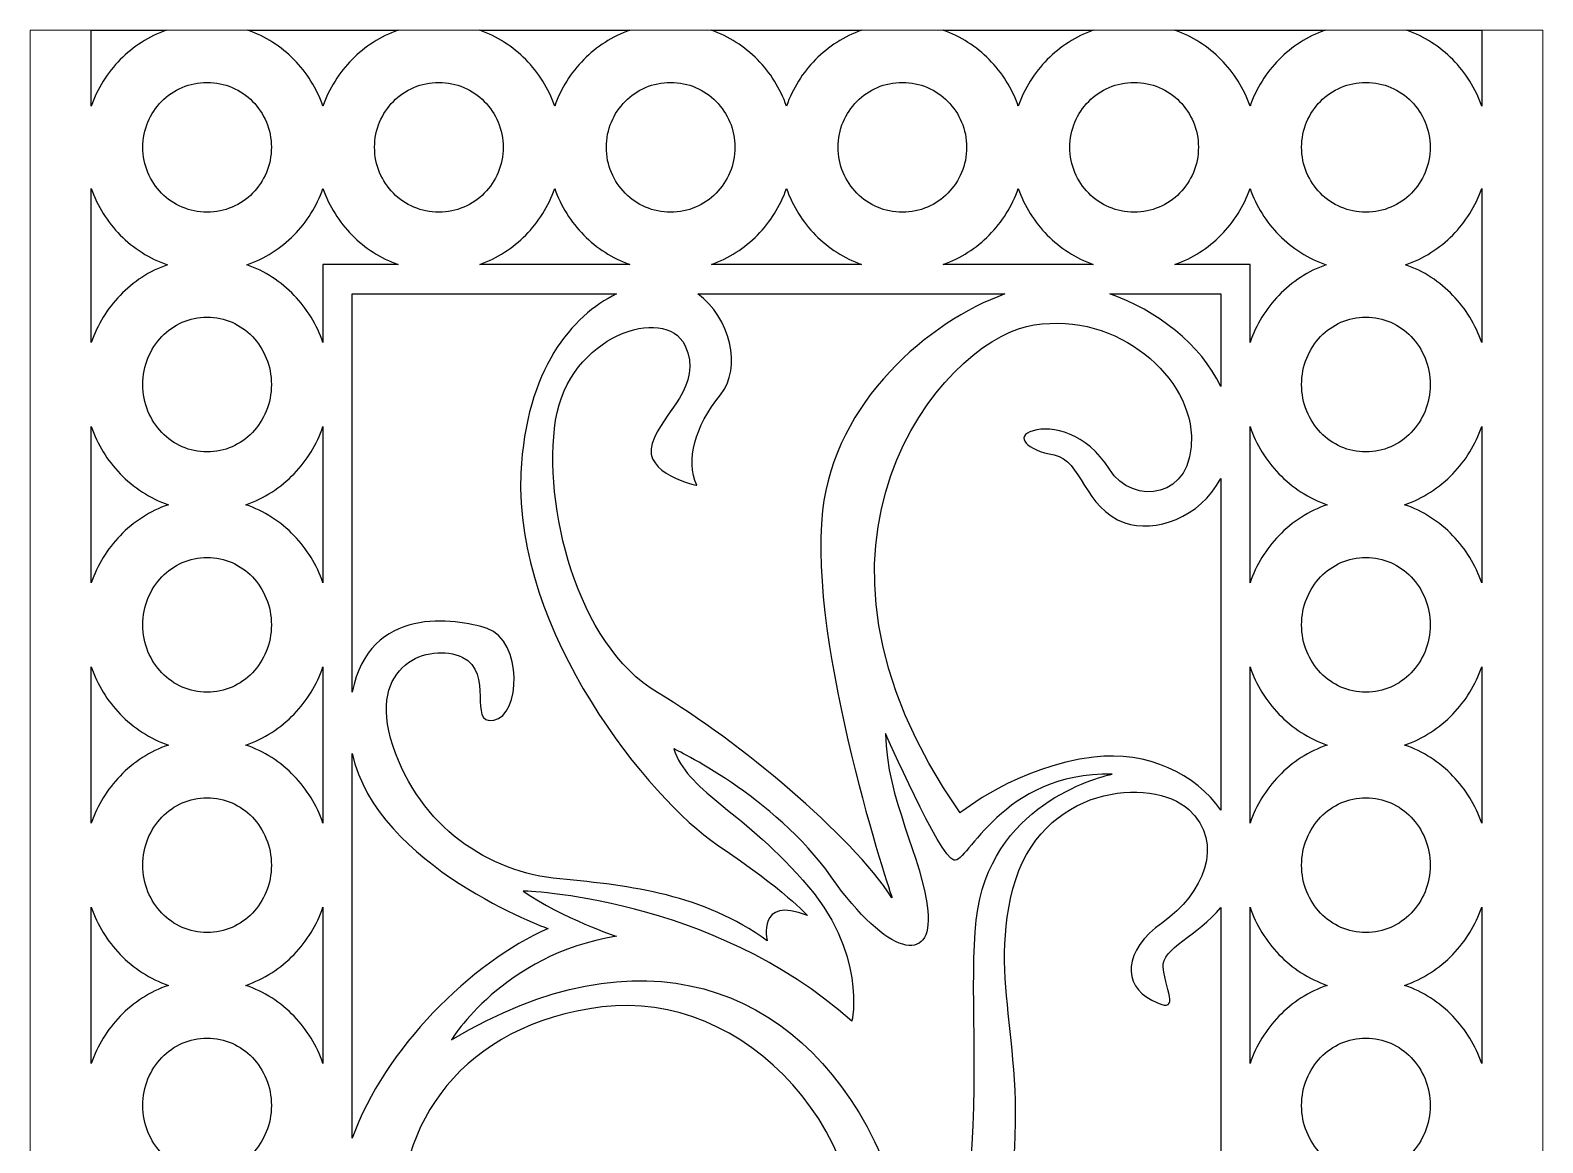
# Model space of a CAD drawing. Header units: millimetres. Extents: x 30.3 to 92.8, y 78.4 to 138.4.
# Drawn here: x 72.32 to 92.78, y 123.38 to 138.43 of the extents above; entities that cross this region are included whole.
import ezdxf

# ---------------------------------------------------------------- set-up
doc = ezdxf.new("R2010")
doc.units = ezdxf.units.MM
doc.header["$MEASUREMENT"] = 0
doc.layers.add('layer 1', color=7, linetype='Continuous')

msp = doc.modelspace()

# ---------------------------------------------------------------- linework, layer by layer
at = {"layer": 'layer 1', "color": 7, "lineweight": 9}
msp.add_open_spline([(72.3242, 138.4261), (72.3242, 138.4261), (92.7788, 138.4261), (92.7788, 138.4261), (92.7788, 138.4261), (92.7788, 138.4261), (92.7788, 78.4263), (92.7788, 78.4263), (92.7788, 78.4263), (92.7788, 78.4263), (72.3242, 78.4263), (72.3242, 78.4263), (72.3242, 78.4263), (72.3242, 78.4263), (72.3242, 138.4261), (72.3242, 138.4261)], degree=3, knots=[0, 0, 0, 0, 0.2, 0.2, 0.2, 0.2, 0.4, 0.4, 0.4, 0.4, 0.6, 0.6, 0.6, 0.6, 1, 1, 1, 1], dxfattribs=at)
at = {"layer": 'layer 1', "color": 250}
for points, knots in [([(73.149, 137.4008), (73.2324, 137.6398), (73.3678, 137.854), (73.5415, 138.0295), (73.5415, 138.0295), (73.7153, 138.205), (73.9273, 138.3419), (74.1638, 138.4261), (74.1638, 138.4261), (74.1638, 138.4261), (73.149, 138.4261), (73.149, 138.4261), (73.149, 138.4261), (73.149, 138.4261), (73.149, 137.4008), (73.149, 137.4008)], [0, 0, 0, 0, 0.2, 0.2, 0.2, 0.2, 0.4, 0.4, 0.4, 0.4, 0.6, 0.6, 0.6, 0.6, 1, 1, 1, 1]), ([(75.2683, 138.4261), (75.5049, 138.3419), (75.7169, 138.205), (75.8906, 138.0295), (75.8906, 138.0295), (76.0643, 137.854), (76.1998, 137.6398), (76.2832, 137.4008), (76.2832, 137.4008), (76.3665, 137.6398), (76.502, 137.854), (76.6757, 138.0295), (76.6757, 138.0295), (76.8494, 138.205), (77.0615, 138.3419), (77.298, 138.4261), (77.298, 138.4261), (77.298, 138.4261), (75.2683, 138.4261), (75.2683, 138.4261)], [0, 0, 0, 0, 0.1666667, 0.1666667, 0.1666667, 0.1666667, 0.3333333, 0.3333333, 0.3333333, 0.3333333, 0.5, 0.5, 0.5, 0.5, 0.6666667, 0.6666667, 0.6666667, 0.6666667, 1, 1, 1, 1]), ([(78.4025, 138.4261), (78.639, 138.3419), (78.851, 138.205), (79.0248, 138.0295), (79.0248, 138.0295), (79.1985, 137.854), (79.3339, 137.6398), (79.4173, 137.4008), (79.4173, 137.4008), (79.5007, 137.6398), (79.6362, 137.854), (79.8099, 138.0295), (79.8099, 138.0295), (79.9836, 138.205), (80.1956, 138.3419), (80.4322, 138.4261), (80.4322, 138.4261), (80.4322, 138.4261), (78.4025, 138.4261), (78.4025, 138.4261)], [0, 0, 0, 0, 0.1666667, 0.1666667, 0.1666667, 0.1666667, 0.3333333, 0.3333333, 0.3333333, 0.3333333, 0.5, 0.5, 0.5, 0.5, 0.6666667, 0.6666667, 0.6666667, 0.6666667, 1, 1, 1, 1]), ([(81.5367, 138.4261), (81.7732, 138.3419), (81.9852, 138.205), (82.159, 138.0295), (82.159, 138.0295), (82.3327, 137.854), (82.4681, 137.6398), (82.5515, 137.4008), (82.5515, 137.4008), (82.6349, 137.6398), (82.7703, 137.854), (82.9441, 138.0295), (82.9441, 138.0295), (83.1178, 138.205), (83.3298, 138.3419), (83.5663, 138.4261), (83.5663, 138.4261), (83.5663, 138.4261), (81.5367, 138.4261), (81.5367, 138.4261)], [0, 0, 0, 0, 0.1666667, 0.1666667, 0.1666667, 0.1666667, 0.3333333, 0.3333333, 0.3333333, 0.3333333, 0.5, 0.5, 0.5, 0.5, 0.6666667, 0.6666667, 0.6666667, 0.6666667, 1, 1, 1, 1]), ([(84.6708, 138.4261), (84.9074, 138.3419), (85.1194, 138.205), (85.2931, 138.0295), (85.2931, 138.0295), (85.4669, 137.854), (85.6023, 137.6398), (85.6857, 137.4008), (85.6857, 137.4008), (85.7691, 137.6398), (85.9045, 137.854), (86.0782, 138.0295), (86.0782, 138.0295), (86.252, 138.205), (86.464, 138.3419), (86.7005, 138.4261), (86.7005, 138.4261), (86.7005, 138.4261), (84.6708, 138.4261), (84.6708, 138.4261)], [0, 0, 0, 0, 0.1666667, 0.1666667, 0.1666667, 0.1666667, 0.3333333, 0.3333333, 0.3333333, 0.3333333, 0.5, 0.5, 0.5, 0.5, 0.6666667, 0.6666667, 0.6666667, 0.6666667, 1, 1, 1, 1]), ([(87.805, 138.4261), (88.0416, 138.3419), (88.2536, 138.205), (88.4273, 138.0295), (88.4273, 138.0295), (88.601, 137.854), (88.7365, 137.6398), (88.8199, 137.4008), (88.8199, 137.4008), (88.9032, 137.6398), (89.0387, 137.854), (89.2124, 138.0295), (89.2124, 138.0295), (89.3861, 138.205), (89.5982, 138.3419), (89.8347, 138.4261), (89.8347, 138.4261), (89.8347, 138.4261), (87.805, 138.4261), (87.805, 138.4261)], [0, 0, 0, 0, 0.1666667, 0.1666667, 0.1666667, 0.1666667, 0.3333333, 0.3333333, 0.3333333, 0.3333333, 0.5, 0.5, 0.5, 0.5, 0.6666667, 0.6666667, 0.6666667, 0.6666667, 1, 1, 1, 1]), ([(90.9392, 138.4261), (91.1757, 138.3419), (91.3877, 138.205), (91.5615, 138.0295), (91.5615, 138.0295), (91.7352, 137.854), (91.8706, 137.6398), (91.954, 137.4008), (91.954, 137.4008), (91.954, 137.4008), (91.954, 138.4261), (91.954, 138.4261), (91.954, 138.4261), (91.954, 138.4261), (90.9392, 138.4261), (90.9392, 138.4261)], [0, 0, 0, 0, 0.2, 0.2, 0.2, 0.2, 0.4, 0.4, 0.4, 0.4, 0.6, 0.6, 0.6, 0.6, 1, 1, 1, 1]), ([(75.3308, 137.4639), (75.1735, 137.6228), (74.9561, 137.7212), (74.7161, 137.7212), (74.7161, 137.7212), (74.476, 137.7212), (74.2587, 137.6228), (74.1014, 137.4639), (74.1014, 137.4639), (73.944, 137.3049), (73.8467, 137.0853), (73.8467, 136.8428), (73.8467, 136.8428), (73.8467, 136.6003), (73.944, 136.3807), (74.1014, 136.2217), (74.1014, 136.2217), (74.2587, 136.0628), (74.476, 135.9644), (74.7161, 135.9644), (74.7161, 135.9644), (74.9561, 135.9644), (75.1735, 136.0628), (75.3308, 136.2217), (75.3308, 136.2217), (75.4881, 136.3807), (75.5854, 136.6003), (75.5854, 136.8428), (75.5854, 136.8428), (75.5854, 137.0853), (75.4881, 137.3049), (75.3308, 137.4639)], [0, 0, 0, 0, 0.1111111, 0.1111111, 0.1111111, 0.1111111, 0.2222222, 0.2222222, 0.2222222, 0.2222222, 0.3333333, 0.3333333, 0.3333333, 0.3333333, 0.4444444, 0.4444444, 0.4444444, 0.4444444, 0.5555556, 0.5555556, 0.5555556, 0.5555556, 0.6666667, 0.6666667, 0.6666667, 0.6666667, 0.7777778, 0.7777778, 0.7777778, 0.7777778, 1, 1, 1, 1]), ([(78.465, 137.4639), (78.3076, 137.6228), (78.0903, 137.7212), (77.8502, 137.7212), (77.8502, 137.7212), (77.6102, 137.7212), (77.3929, 137.6228), (77.2355, 137.4639), (77.2355, 137.4639), (77.0782, 137.3049), (76.9809, 137.0853), (76.9809, 136.8428), (76.9809, 136.8428), (76.9809, 136.6003), (77.0782, 136.3807), (77.2355, 136.2217), (77.2355, 136.2217), (77.3929, 136.0628), (77.6102, 135.9644), (77.8502, 135.9644), (77.8502, 135.9644), (78.0903, 135.9644), (78.3076, 136.0628), (78.465, 136.2217), (78.465, 136.2217), (78.6223, 136.3807), (78.7196, 136.6003), (78.7196, 136.8428), (78.7196, 136.8428), (78.7196, 137.0853), (78.6223, 137.3049), (78.465, 137.4639)], [0, 0, 0, 0, 0.1111111, 0.1111111, 0.1111111, 0.1111111, 0.2222222, 0.2222222, 0.2222222, 0.2222222, 0.3333333, 0.3333333, 0.3333333, 0.3333333, 0.4444444, 0.4444444, 0.4444444, 0.4444444, 0.5555556, 0.5555556, 0.5555556, 0.5555556, 0.6666667, 0.6666667, 0.6666667, 0.6666667, 0.7777778, 0.7777778, 0.7777778, 0.7777778, 1, 1, 1, 1]), ([(81.5991, 137.4639), (81.4418, 137.6228), (81.2245, 137.7212), (80.9844, 137.7212), (80.9844, 137.7212), (80.7444, 137.7212), (80.527, 137.6228), (80.3697, 137.4639), (80.3697, 137.4639), (80.2124, 137.3049), (80.1151, 137.0853), (80.1151, 136.8428), (80.1151, 136.8428), (80.1151, 136.6003), (80.2124, 136.3807), (80.3697, 136.2217), (80.3697, 136.2217), (80.527, 136.0628), (80.7444, 135.9644), (80.9844, 135.9644), (80.9844, 135.9644), (81.2245, 135.9644), (81.4418, 136.0628), (81.5991, 136.2217), (81.5991, 136.2217), (81.7564, 136.3807), (81.8538, 136.6003), (81.8538, 136.8428), (81.8538, 136.8428), (81.8538, 137.0853), (81.7564, 137.3049), (81.5991, 137.4639)], [0, 0, 0, 0, 0.1111111, 0.1111111, 0.1111111, 0.1111111, 0.2222222, 0.2222222, 0.2222222, 0.2222222, 0.3333333, 0.3333333, 0.3333333, 0.3333333, 0.4444444, 0.4444444, 0.4444444, 0.4444444, 0.5555556, 0.5555556, 0.5555556, 0.5555556, 0.6666667, 0.6666667, 0.6666667, 0.6666667, 0.7777778, 0.7777778, 0.7777778, 0.7777778, 1, 1, 1, 1]), ([(84.7333, 137.4639), (84.576, 137.6228), (84.3586, 137.7212), (84.1186, 137.7212), (84.1186, 137.7212), (83.8786, 137.7212), (83.6612, 137.6228), (83.5039, 137.4639), (83.5039, 137.4639), (83.3466, 137.3049), (83.2492, 137.0853), (83.2492, 136.8428), (83.2492, 136.8428), (83.2492, 136.6003), (83.3466, 136.3807), (83.5039, 136.2217), (83.5039, 136.2217), (83.6612, 136.0628), (83.8786, 135.9644), (84.1186, 135.9644), (84.1186, 135.9644), (84.3586, 135.9644), (84.576, 136.0628), (84.7333, 136.2217), (84.7333, 136.2217), (84.8906, 136.3807), (84.9879, 136.6003), (84.9879, 136.8428), (84.9879, 136.8428), (84.9879, 137.0853), (84.8906, 137.3049), (84.7333, 137.4639)], [0, 0, 0, 0, 0.1111111, 0.1111111, 0.1111111, 0.1111111, 0.2222222, 0.2222222, 0.2222222, 0.2222222, 0.3333333, 0.3333333, 0.3333333, 0.3333333, 0.4444444, 0.4444444, 0.4444444, 0.4444444, 0.5555556, 0.5555556, 0.5555556, 0.5555556, 0.6666667, 0.6666667, 0.6666667, 0.6666667, 0.7777778, 0.7777778, 0.7777778, 0.7777778, 1, 1, 1, 1]), ([(87.8675, 137.4639), (87.7102, 137.6228), (87.4928, 137.7212), (87.2528, 137.7212), (87.2528, 137.7212), (87.0127, 137.7212), (86.7954, 137.6228), (86.6381, 137.4639), (86.6381, 137.4639), (86.4807, 137.3049), (86.3834, 137.0853), (86.3834, 136.8428), (86.3834, 136.8428), (86.3834, 136.6003), (86.4807, 136.3807), (86.6381, 136.2217), (86.6381, 136.2217), (86.7954, 136.0628), (87.0127, 135.9644), (87.2528, 135.9644), (87.2528, 135.9644), (87.4928, 135.9644), (87.7102, 136.0628), (87.8675, 136.2217), (87.8675, 136.2217), (88.0248, 136.3807), (88.1221, 136.6003), (88.1221, 136.8428), (88.1221, 136.8428), (88.1221, 137.0853), (88.0248, 137.3049), (87.8675, 137.4639)], [0, 0, 0, 0, 0.1111111, 0.1111111, 0.1111111, 0.1111111, 0.2222222, 0.2222222, 0.2222222, 0.2222222, 0.3333333, 0.3333333, 0.3333333, 0.3333333, 0.4444444, 0.4444444, 0.4444444, 0.4444444, 0.5555556, 0.5555556, 0.5555556, 0.5555556, 0.6666667, 0.6666667, 0.6666667, 0.6666667, 0.7777778, 0.7777778, 0.7777778, 0.7777778, 1, 1, 1, 1]), ([(91.0017, 137.4639), (90.8443, 137.6228), (90.627, 137.7212), (90.3869, 137.7212), (90.3869, 137.7212), (90.1469, 137.7212), (89.9296, 137.6228), (89.7722, 137.4639), (89.7722, 137.4639), (89.6149, 137.3049), (89.5176, 137.0853), (89.5176, 136.8428), (89.5176, 136.8428), (89.5176, 136.6003), (89.6149, 136.3807), (89.7722, 136.2217), (89.7722, 136.2217), (89.9296, 136.0628), (90.1469, 135.9644), (90.3869, 135.9644), (90.3869, 135.9644), (90.627, 135.9644), (90.8443, 136.0628), (91.0017, 136.2217), (91.0017, 136.2217), (91.159, 136.3807), (91.2563, 136.6003), (91.2563, 136.8428), (91.2563, 136.8428), (91.2563, 137.0853), (91.159, 137.3049), (91.0017, 137.4639)], [0, 0, 0, 0, 0.1111111, 0.1111111, 0.1111111, 0.1111111, 0.2222222, 0.2222222, 0.2222222, 0.2222222, 0.3333333, 0.3333333, 0.3333333, 0.3333333, 0.4444444, 0.4444444, 0.4444444, 0.4444444, 0.5555556, 0.5555556, 0.5555556, 0.5555556, 0.6666667, 0.6666667, 0.6666667, 0.6666667, 0.7777778, 0.7777778, 0.7777778, 0.7777778, 1, 1, 1, 1]), ([(73.149, 134.2023), (73.2319, 134.4443), (73.3662, 134.6617), (73.5384, 134.8403), (73.5384, 134.8403), (73.7166, 135.025), (73.9349, 135.1681), (74.1785, 135.2543), (74.1785, 135.2543), (73.936, 135.3381), (73.7188, 135.4769), (73.5415, 135.6561), (73.5415, 135.6561), (73.3678, 135.8316), (73.2324, 136.0458), (73.149, 136.2848), (73.149, 136.2848), (73.149, 136.2848), (73.149, 134.2023), (73.149, 134.2023)], [0, 0, 0, 0, 0.1666667, 0.1666667, 0.1666667, 0.1666667, 0.3333333, 0.3333333, 0.3333333, 0.3333333, 0.5, 0.5, 0.5, 0.5, 0.6666667, 0.6666667, 0.6666667, 0.6666667, 1, 1, 1, 1]), ([(77.298, 135.2595), (77.0615, 135.3437), (76.8494, 135.4806), (76.6757, 135.6561), (76.6757, 135.6561), (76.502, 135.8316), (76.3665, 136.0458), (76.2832, 136.2848), (76.2832, 136.2848), (76.1998, 136.0458), (76.0643, 135.8316), (75.8906, 135.6561), (75.8906, 135.6561), (75.7133, 135.4769), (75.4961, 135.3381), (75.2537, 135.2543), (75.2537, 135.2543), (75.4973, 135.1681), (75.7155, 135.025), (75.8937, 134.8403), (75.8937, 134.8403), (76.0659, 134.6617), (76.2003, 134.4443), (76.2832, 134.2023), (76.2832, 134.2023), (76.2832, 134.2023), (76.2832, 135.2595), (76.2832, 135.2595), (76.2832, 135.2595), (76.2832, 135.2595), (77.298, 135.2595), (77.298, 135.2595)], [0, 0, 0, 0, 0.1111111, 0.1111111, 0.1111111, 0.1111111, 0.2222222, 0.2222222, 0.2222222, 0.2222222, 0.3333333, 0.3333333, 0.3333333, 0.3333333, 0.4444444, 0.4444444, 0.4444444, 0.4444444, 0.5555556, 0.5555556, 0.5555556, 0.5555556, 0.6666667, 0.6666667, 0.6666667, 0.6666667, 0.7777778, 0.7777778, 0.7777778, 0.7777778, 1, 1, 1, 1]), ([(80.4322, 135.2595), (80.1956, 135.3437), (79.9836, 135.4806), (79.8099, 135.6561), (79.8099, 135.6561), (79.6362, 135.8316), (79.5007, 136.0458), (79.4173, 136.2848), (79.4173, 136.2848), (79.3339, 136.0458), (79.1985, 135.8316), (79.0248, 135.6561), (79.0248, 135.6561), (78.8511, 135.4806), (78.639, 135.3437), (78.4025, 135.2595), (78.4025, 135.2595), (78.4025, 135.2595), (80.4322, 135.2595), (80.4322, 135.2595)], [0, 0, 0, 0, 0.1666667, 0.1666667, 0.1666667, 0.1666667, 0.3333333, 0.3333333, 0.3333333, 0.3333333, 0.5, 0.5, 0.5, 0.5, 0.6666667, 0.6666667, 0.6666667, 0.6666667, 1, 1, 1, 1]), ([(83.5663, 135.2595), (83.3298, 135.3437), (83.1178, 135.4806), (82.9441, 135.6561), (82.9441, 135.6561), (82.7703, 135.8316), (82.6349, 136.0458), (82.5515, 136.2848), (82.5515, 136.2848), (82.4681, 136.0458), (82.3327, 135.8316), (82.159, 135.6561), (82.159, 135.6561), (81.9852, 135.4806), (81.7732, 135.3437), (81.5367, 135.2595), (81.5367, 135.2595), (81.5367, 135.2595), (83.5663, 135.2595), (83.5663, 135.2595)], [0, 0, 0, 0, 0.1666667, 0.1666667, 0.1666667, 0.1666667, 0.3333333, 0.3333333, 0.3333333, 0.3333333, 0.5, 0.5, 0.5, 0.5, 0.6666667, 0.6666667, 0.6666667, 0.6666667, 1, 1, 1, 1]), ([(86.7005, 135.2595), (86.464, 135.3437), (86.252, 135.4806), (86.0782, 135.6561), (86.0782, 135.6561), (85.9045, 135.8316), (85.7691, 136.0458), (85.6857, 136.2848), (85.6857, 136.2848), (85.6023, 136.0458), (85.4669, 135.8316), (85.2931, 135.6561), (85.2931, 135.6561), (85.1194, 135.4806), (84.9074, 135.3437), (84.6709, 135.2595), (84.6709, 135.2595), (84.6709, 135.2595), (86.7005, 135.2595), (86.7005, 135.2595)], [0, 0, 0, 0, 0.1666667, 0.1666667, 0.1666667, 0.1666667, 0.3333333, 0.3333333, 0.3333333, 0.3333333, 0.5, 0.5, 0.5, 0.5, 0.6666667, 0.6666667, 0.6666667, 0.6666667, 1, 1, 1, 1]), ([(88.8199, 134.2023), (88.9028, 134.4443), (89.0371, 134.6617), (89.2093, 134.8403), (89.2093, 134.8403), (89.3875, 135.025), (89.6058, 135.1681), (89.8493, 135.2543), (89.8493, 135.2543), (89.6069, 135.3381), (89.3897, 135.4769), (89.2124, 135.6561), (89.2124, 135.6561), (89.0387, 135.8316), (88.9032, 136.0458), (88.8199, 136.2848), (88.8199, 136.2848), (88.7365, 136.0458), (88.601, 135.8316), (88.4273, 135.6561), (88.4273, 135.6561), (88.2536, 135.4806), (88.0416, 135.3437), (87.805, 135.2595), (87.805, 135.2595), (87.805, 135.2595), (88.8199, 135.2595), (88.8199, 135.2595), (88.8199, 135.2595), (88.8199, 135.2595), (88.8199, 134.2023), (88.8199, 134.2023)], [0, 0, 0, 0, 0.1111111, 0.1111111, 0.1111111, 0.1111111, 0.2222222, 0.2222222, 0.2222222, 0.2222222, 0.3333333, 0.3333333, 0.3333333, 0.3333333, 0.4444444, 0.4444444, 0.4444444, 0.4444444, 0.5555556, 0.5555556, 0.5555556, 0.5555556, 0.6666667, 0.6666667, 0.6666667, 0.6666667, 0.7777778, 0.7777778, 0.7777778, 0.7777778, 1, 1, 1, 1]), ([(90.9246, 135.2543), (91.1681, 135.1681), (91.3864, 135.025), (91.5646, 134.8403), (91.5646, 134.8403), (91.7368, 134.6617), (91.8711, 134.4443), (91.954, 134.2023), (91.954, 134.2023), (91.954, 134.2023), (91.954, 136.2848), (91.954, 136.2848), (91.954, 136.2848), (91.8706, 136.0458), (91.7352, 135.8316), (91.5615, 135.6561), (91.5615, 135.6561), (91.3842, 135.4769), (91.167, 135.3381), (90.9246, 135.2543)], [0, 0, 0, 0, 0.1666667, 0.1666667, 0.1666667, 0.1666667, 0.3333333, 0.3333333, 0.3333333, 0.3333333, 0.5, 0.5, 0.5, 0.5, 0.6666667, 0.6666667, 0.6666667, 0.6666667, 1, 1, 1, 1]), ([(76.6791, 129.4752), (76.9062, 130.6477), (78.0752, 130.4788), (78.5048, 130.3332), (78.5048, 130.3332), (78.989, 130.1692), (78.9597, 129.1551), (78.5929, 129.0954), (78.5929, 129.0954), (78.226, 129.0358), (78.6075, 129.7367), (78.1673, 129.9455), (78.1673, 129.9455), (77.7272, 130.1543), (76.8615, 129.856), (77.2283, 128.7524), (77.2283, 128.7524), (77.5951, 127.6489), (78.5195, 127.0374), (79.4879, 126.9479), (79.4879, 126.9479), (80.4563, 126.8585), (81.4247, 126.7391), (82.2904, 126.1128), (82.2904, 126.1128), (82.2904, 126.1128), (82.1437, 126.7242), (82.8333, 126.4558), (82.8333, 126.4558), (82.8333, 126.4558), (82.5252, 126.7988), (81.6155, 127.4102), (81.6155, 127.4102), (80.7057, 128.0217), (78.857, 130.2885), (78.9597, 132.436), (78.9597, 132.436), (79.0269, 133.8417), (79.6536, 134.57), (80.2514, 134.8595), (80.2514, 134.8595), (80.2514, 134.8595), (76.6791, 134.8595), (76.6791, 134.8595), (76.6791, 134.8595), (76.6791, 134.8595), (76.6791, 129.4752), (76.6791, 129.4752)], [0, 0, 0, 0, 0.0769231, 0.0769231, 0.0769231, 0.0769231, 0.1538462, 0.1538462, 0.1538462, 0.1538462, 0.2307692, 0.2307692, 0.2307692, 0.2307692, 0.3076923, 0.3076923, 0.3076923, 0.3076923, 0.3846154, 0.3846154, 0.3846154, 0.3846154, 0.4615385, 0.4615385, 0.4615385, 0.4615385, 0.5384615, 0.5384615, 0.5384615, 0.5384615, 0.6153846, 0.6153846, 0.6153846, 0.6153846, 0.6923077, 0.6923077, 0.6923077, 0.6923077, 0.7692308, 0.7692308, 0.7692308, 0.7692308, 0.8461538, 0.8461538, 0.8461538, 0.8461538, 1, 1, 1, 1]), ([(81.3534, 134.8595), (81.784, 134.5525), (81.9563, 133.8594), (81.6595, 133.4949), (81.6595, 133.4949), (81.3073, 133.0624), (81.19, 132.615), (81.3367, 132.272), (81.3367, 132.272), (81.3367, 132.272), (80.603, 132.4211), (80.7351, 132.8387), (80.7351, 132.8387), (80.8671, 133.2562), (81.4394, 133.6142), (81.1753, 134.166), (81.1753, 134.166), (80.9112, 134.7178), (79.6053, 134.3002), (79.4292, 133.1519), (79.4292, 133.1519), (79.2531, 132.0035), (79.708, 130.1245), (80.8085, 129.4683), (80.8085, 129.4683), (81.9089, 128.8121), (83.4202, 127.5445), (83.9778, 126.6944), (83.9778, 126.6944), (83.9778, 126.6944), (82.8333, 130.0946), (83.0387, 131.929), (83.0387, 131.929), (83.2035, 133.4003), (84.4774, 134.4924), (85.5052, 134.8595), (85.5052, 134.8595), (85.5052, 134.8595), (81.3534, 134.8595), (81.3534, 134.8595)], [0, 0, 0, 0, 0.0909091, 0.0909091, 0.0909091, 0.0909091, 0.1818182, 0.1818182, 0.1818182, 0.1818182, 0.2727273, 0.2727273, 0.2727273, 0.2727273, 0.3636364, 0.3636364, 0.3636364, 0.3636364, 0.4545455, 0.4545455, 0.4545455, 0.4545455, 0.5454545, 0.5454545, 0.5454545, 0.5454545, 0.6363636, 0.6363636, 0.6363636, 0.6363636, 0.7272727, 0.7272727, 0.7272727, 0.7272727, 0.8181818, 0.8181818, 0.8181818, 0.8181818, 1, 1, 1, 1]), ([(86.9226, 134.8595), (87.5556, 134.6414), (88.1588, 134.1769), (88.424, 133.6067), (88.424, 133.6067), (88.424, 133.6067), (88.424, 134.8595), (88.424, 134.8595), (88.424, 134.8595), (88.424, 134.8595), (86.9226, 134.8595), (86.9226, 134.8595)], [0, 0, 0, 0, 0.25, 0.25, 0.25, 0.25, 0.5, 0.5, 0.5, 0.5, 1, 1, 1, 1]), ([(88.424, 132.365), (88.1478, 131.8304), (87.5295, 131.6224), (87.1251, 131.7649), (87.1251, 131.7649), (86.5749, 131.9588), (86.5456, 132.615), (86.1714, 132.6821), (86.1714, 132.6821), (85.7972, 132.7492), (85.6285, 132.9356), (85.8853, 133.0102), (85.8853, 133.0102), (86.1421, 133.0847), (86.6042, 132.9878), (86.9197, 132.4882), (86.9197, 132.4882), (87.2352, 131.9886), (88.0642, 132.0781), (88.0275, 132.9431), (88.0275, 132.9431), (87.9908, 133.808), (86.927, 134.673), (85.7972, 134.4195), (85.7972, 134.4195), (84.6674, 134.166), (82.3344, 131.4965), (84.9022, 127.8427), (84.9022, 127.8427), (84.9022, 127.8427), (85.6652, 128.4691), (86.707, 128.5958), (86.707, 128.5958), (87.4304, 128.6839), (88.0935, 128.3655), (88.424, 127.8782), (88.424, 127.8782), (88.424, 127.8782), (88.424, 132.365), (88.424, 132.365)], [0, 0, 0, 0, 0.0909091, 0.0909091, 0.0909091, 0.0909091, 0.1818182, 0.1818182, 0.1818182, 0.1818182, 0.2727273, 0.2727273, 0.2727273, 0.2727273, 0.3636364, 0.3636364, 0.3636364, 0.3636364, 0.4545455, 0.4545455, 0.4545455, 0.4545455, 0.5454545, 0.5454545, 0.5454545, 0.5454545, 0.6363636, 0.6363636, 0.6363636, 0.6363636, 0.7272727, 0.7272727, 0.7272727, 0.7272727, 0.8181818, 0.8181818, 0.8181818, 0.8181818, 1, 1, 1, 1]), ([(75.3277, 134.284), (75.1713, 134.4462), (74.9551, 134.5465), (74.7161, 134.5465), (74.7161, 134.5465), (74.4771, 134.5465), (74.2608, 134.4462), (74.1045, 134.284), (74.1045, 134.284), (73.9452, 134.1189), (73.8467, 133.8893), (73.8467, 133.6345), (73.8467, 133.6345), (73.8467, 133.3796), (73.9452, 133.15), (74.1045, 132.9849), (74.1045, 132.9849), (74.2608, 132.8228), (74.4771, 132.7224), (74.7161, 132.7224), (74.7161, 132.7224), (74.9551, 132.7224), (75.1713, 132.8228), (75.3277, 132.9849), (75.3277, 132.9849), (75.4869, 133.15), (75.5854, 133.3796), (75.5854, 133.6345), (75.5854, 133.6345), (75.5854, 133.8893), (75.4869, 134.1189), (75.3277, 134.284)], [0, 0, 0, 0, 0.1111111, 0.1111111, 0.1111111, 0.1111111, 0.2222222, 0.2222222, 0.2222222, 0.2222222, 0.3333333, 0.3333333, 0.3333333, 0.3333333, 0.4444444, 0.4444444, 0.4444444, 0.4444444, 0.5555556, 0.5555556, 0.5555556, 0.5555556, 0.6666667, 0.6666667, 0.6666667, 0.6666667, 0.7777778, 0.7777778, 0.7777778, 0.7777778, 1, 1, 1, 1]), ([(90.9986, 134.284), (90.8422, 134.4462), (90.626, 134.5465), (90.3869, 134.5465), (90.3869, 134.5465), (90.1479, 134.5465), (89.9317, 134.4462), (89.7753, 134.284), (89.7753, 134.284), (89.6161, 134.1189), (89.5176, 133.8893), (89.5176, 133.6345), (89.5176, 133.6345), (89.5176, 133.3796), (89.6161, 133.15), (89.7753, 132.9849), (89.7753, 132.9849), (89.9317, 132.8228), (90.1479, 132.7224), (90.3869, 132.7224), (90.3869, 132.7224), (90.626, 132.7224), (90.8422, 132.8228), (90.9986, 132.9849), (90.9986, 132.9849), (91.1578, 133.15), (91.2563, 133.3796), (91.2563, 133.6345), (91.2563, 133.6345), (91.2563, 133.8893), (91.1578, 134.1189), (90.9986, 134.284)], [0, 0, 0, 0, 0.1111111, 0.1111111, 0.1111111, 0.1111111, 0.2222222, 0.2222222, 0.2222222, 0.2222222, 0.3333333, 0.3333333, 0.3333333, 0.3333333, 0.4444444, 0.4444444, 0.4444444, 0.4444444, 0.5555556, 0.5555556, 0.5555556, 0.5555556, 0.6666667, 0.6666667, 0.6666667, 0.6666667, 0.7777778, 0.7777778, 0.7777778, 0.7777778, 1, 1, 1, 1]), ([(73.149, 130.9523), (73.2319, 131.1943), (73.3662, 131.4117), (73.5384, 131.5903), (73.5384, 131.5903), (73.7202, 131.7787), (73.9437, 131.9239), (74.1932, 132.0095), (74.1932, 132.0095), (73.9437, 132.095), (73.7202, 132.2402), (73.5384, 132.4286), (73.5384, 132.4286), (73.3662, 132.6072), (73.2319, 132.8246), (73.149, 133.0666), (73.149, 133.0666), (73.149, 133.0666), (73.149, 130.9523), (73.149, 130.9523)], [0, 0, 0, 0, 0.1666667, 0.1666667, 0.1666667, 0.1666667, 0.3333333, 0.3333333, 0.3333333, 0.3333333, 0.5, 0.5, 0.5, 0.5, 0.6666667, 0.6666667, 0.6666667, 0.6666667, 1, 1, 1, 1]), ([(76.2832, 133.0666), (76.2003, 132.8246), (76.0659, 132.6072), (75.8937, 132.4286), (75.8937, 132.4286), (75.7119, 132.2402), (75.4885, 132.095), (75.239, 132.0095), (75.239, 132.0095), (75.4885, 131.9239), (75.7119, 131.7787), (75.8937, 131.5903), (75.8937, 131.5903), (76.0659, 131.4117), (76.2003, 131.1943), (76.2832, 130.9523), (76.2832, 130.9523), (76.2832, 130.9523), (76.2832, 133.0666), (76.2832, 133.0666)], [0, 0, 0, 0, 0.1666667, 0.1666667, 0.1666667, 0.1666667, 0.3333333, 0.3333333, 0.3333333, 0.3333333, 0.5, 0.5, 0.5, 0.5, 0.6666667, 0.6666667, 0.6666667, 0.6666667, 1, 1, 1, 1]), ([(88.8199, 130.9523), (88.9028, 131.1943), (89.0371, 131.4117), (89.2093, 131.5903), (89.2093, 131.5903), (89.3911, 131.7787), (89.6145, 131.9239), (89.864, 132.0095), (89.864, 132.0095), (89.6145, 132.095), (89.3911, 132.2402), (89.2093, 132.4286), (89.2093, 132.4286), (89.0371, 132.6072), (88.9028, 132.8246), (88.8199, 133.0666), (88.8199, 133.0666), (88.8199, 133.0666), (88.8199, 130.9523), (88.8199, 130.9523)], [0, 0, 0, 0, 0.1666667, 0.1666667, 0.1666667, 0.1666667, 0.3333333, 0.3333333, 0.3333333, 0.3333333, 0.5, 0.5, 0.5, 0.5, 0.6666667, 0.6666667, 0.6666667, 0.6666667, 1, 1, 1, 1]), ([(91.954, 133.0666), (91.8711, 132.8246), (91.7368, 132.6072), (91.5646, 132.4286), (91.5646, 132.4286), (91.3828, 132.2402), (91.1593, 132.095), (90.9099, 132.0095), (90.9099, 132.0095), (91.1593, 131.9239), (91.3828, 131.7787), (91.5646, 131.5903), (91.5646, 131.5903), (91.7368, 131.4117), (91.8711, 131.1943), (91.954, 130.9523), (91.954, 130.9523), (91.954, 130.9523), (91.954, 133.0666), (91.954, 133.0666)], [0, 0, 0, 0, 0.1666667, 0.1666667, 0.1666667, 0.1666667, 0.3333333, 0.3333333, 0.3333333, 0.3333333, 0.5, 0.5, 0.5, 0.5, 0.6666667, 0.6666667, 0.6666667, 0.6666667, 1, 1, 1, 1]), ([(75.3277, 131.034), (75.1713, 131.1962), (74.9551, 131.2965), (74.7161, 131.2965), (74.7161, 131.2965), (74.4771, 131.2965), (74.2608, 131.1962), (74.1045, 131.034), (74.1045, 131.034), (73.9452, 130.8689), (73.8467, 130.6393), (73.8467, 130.3845), (73.8467, 130.3845), (73.8467, 130.1296), (73.9452, 129.9), (74.1045, 129.7349), (74.1045, 129.7349), (74.2608, 129.5727), (74.4771, 129.4724), (74.7161, 129.4724), (74.7161, 129.4724), (74.9551, 129.4724), (75.1713, 129.5727), (75.3277, 129.7349), (75.3277, 129.7349), (75.4869, 129.9), (75.5854, 130.1296), (75.5854, 130.3845), (75.5854, 130.3845), (75.5854, 130.6393), (75.4869, 130.8689), (75.3277, 131.034)], [0, 0, 0, 0, 0.1111111, 0.1111111, 0.1111111, 0.1111111, 0.2222222, 0.2222222, 0.2222222, 0.2222222, 0.3333333, 0.3333333, 0.3333333, 0.3333333, 0.4444444, 0.4444444, 0.4444444, 0.4444444, 0.5555556, 0.5555556, 0.5555556, 0.5555556, 0.6666667, 0.6666667, 0.6666667, 0.6666667, 0.7777778, 0.7777778, 0.7777778, 0.7777778, 1, 1, 1, 1]), ([(90.9986, 131.034), (90.8422, 131.1962), (90.626, 131.2965), (90.3869, 131.2965), (90.3869, 131.2965), (90.1479, 131.2965), (89.9317, 131.1962), (89.7753, 131.034), (89.7753, 131.034), (89.6161, 130.8689), (89.5176, 130.6393), (89.5176, 130.3845), (89.5176, 130.3845), (89.5176, 130.1296), (89.6161, 129.9), (89.7753, 129.7349), (89.7753, 129.7349), (89.9317, 129.5727), (90.1479, 129.4724), (90.3869, 129.4724), (90.3869, 129.4724), (90.626, 129.4724), (90.8422, 129.5727), (90.9986, 129.7349), (90.9986, 129.7349), (91.1578, 129.9), (91.2563, 130.1296), (91.2563, 130.3845), (91.2563, 130.3845), (91.2563, 130.6393), (91.1578, 130.8689), (90.9986, 131.034)], [0, 0, 0, 0, 0.1111111, 0.1111111, 0.1111111, 0.1111111, 0.2222222, 0.2222222, 0.2222222, 0.2222222, 0.3333333, 0.3333333, 0.3333333, 0.3333333, 0.4444444, 0.4444444, 0.4444444, 0.4444444, 0.5555556, 0.5555556, 0.5555556, 0.5555556, 0.6666667, 0.6666667, 0.6666667, 0.6666667, 0.7777778, 0.7777778, 0.7777778, 0.7777778, 1, 1, 1, 1]), ([(73.149, 127.7023), (73.2319, 127.9443), (73.3662, 128.1617), (73.5384, 128.3403), (73.5384, 128.3403), (73.7202, 128.5287), (73.9437, 128.6739), (74.1932, 128.7595), (74.1932, 128.7595), (73.9437, 128.845), (73.7202, 128.9902), (73.5384, 129.1786), (73.5384, 129.1786), (73.3662, 129.3572), (73.2319, 129.5746), (73.149, 129.8166), (73.149, 129.8166), (73.149, 129.8166), (73.149, 127.7023), (73.149, 127.7023)], [0, 0, 0, 0, 0.1666667, 0.1666667, 0.1666667, 0.1666667, 0.3333333, 0.3333333, 0.3333333, 0.3333333, 0.5, 0.5, 0.5, 0.5, 0.6666667, 0.6666667, 0.6666667, 0.6666667, 1, 1, 1, 1]), ([(76.2832, 129.8166), (76.2003, 129.5746), (76.0659, 129.3572), (75.8937, 129.1786), (75.8937, 129.1786), (75.7119, 128.9902), (75.4885, 128.845), (75.239, 128.7595), (75.239, 128.7595), (75.4885, 128.6739), (75.7119, 128.5287), (75.8937, 128.3403), (75.8937, 128.3403), (76.0659, 128.1617), (76.2003, 127.9443), (76.2832, 127.7023), (76.2832, 127.7023), (76.2832, 127.7023), (76.2832, 129.8166), (76.2832, 129.8166)], [0, 0, 0, 0, 0.1666667, 0.1666667, 0.1666667, 0.1666667, 0.3333333, 0.3333333, 0.3333333, 0.3333333, 0.5, 0.5, 0.5, 0.5, 0.6666667, 0.6666667, 0.6666667, 0.6666667, 1, 1, 1, 1]), ([(88.8199, 127.7023), (88.9028, 127.9443), (89.0371, 128.1617), (89.2093, 128.3403), (89.2093, 128.3403), (89.3911, 128.5287), (89.6145, 128.6739), (89.864, 128.7595), (89.864, 128.7595), (89.6145, 128.845), (89.3911, 128.9902), (89.2093, 129.1786), (89.2093, 129.1786), (89.0371, 129.3572), (88.9028, 129.5746), (88.8199, 129.8166), (88.8199, 129.8166), (88.8199, 129.8166), (88.8199, 127.7023), (88.8199, 127.7023)], [0, 0, 0, 0, 0.1666667, 0.1666667, 0.1666667, 0.1666667, 0.3333333, 0.3333333, 0.3333333, 0.3333333, 0.5, 0.5, 0.5, 0.5, 0.6666667, 0.6666667, 0.6666667, 0.6666667, 1, 1, 1, 1]), ([(91.954, 129.8166), (91.8711, 129.5746), (91.7368, 129.3572), (91.5646, 129.1786), (91.5646, 129.1786), (91.3828, 128.9902), (91.1593, 128.845), (90.9099, 128.7595), (90.9099, 128.7595), (91.1593, 128.6739), (91.3828, 128.5287), (91.5646, 128.3403), (91.5646, 128.3403), (91.7368, 128.1617), (91.8711, 127.9443), (91.954, 127.7023), (91.954, 127.7023), (91.954, 127.7023), (91.954, 129.8166), (91.954, 129.8166)], [0, 0, 0, 0, 0.1666667, 0.1666667, 0.1666667, 0.1666667, 0.3333333, 0.3333333, 0.3333333, 0.3333333, 0.5, 0.5, 0.5, 0.5, 0.6666667, 0.6666667, 0.6666667, 0.6666667, 1, 1, 1, 1]), ([(83.8898, 128.9165), (83.8898, 128.9165), (84.6234, 127.2462), (84.8142, 127.2015), (84.8142, 127.2015), (85.0049, 127.1567), (85.4598, 128.3945), (86.9564, 128.3647), (86.9564, 128.3647), (86.9564, 128.3647), (85.4891, 128.0813), (85.1663, 126.6795), (85.1663, 126.6795), (84.8435, 125.2776), (85.7092, 121.6686), (83.6843, 119.3422), (83.6843, 119.3422), (83.6843, 119.3422), (84.7995, 121.2511), (83.743, 123.3986), (83.743, 123.3986), (82.6866, 125.5461), (80.5443, 126.2917), (78.0206, 124.7706), (78.0206, 124.7706), (78.0206, 124.7706), (78.7146, 125.927), (80.2509, 126.1724), (80.2509, 126.1724), (80.2509, 126.1724), (79.5319, 126.4111), (78.989, 126.7839), (78.989, 126.7839), (78.989, 126.7839), (81.5274, 126.7242), (83.4349, 125.0241), (83.4349, 125.0241), (83.4349, 125.0241), (83.655, 125.9487), (82.7746, 126.933), (82.7746, 126.933), (81.8943, 127.9173), (81.2046, 128.141), (81.0286, 128.7077), (81.0286, 128.7077), (81.0286, 128.7077), (82.3931, 128.0664), (83.1561, 126.9778), (83.1561, 126.9778), (83.9191, 125.8891), (84.5354, 125.7847), (84.462, 126.5154), (84.462, 126.5154), (84.3886, 127.2462), (83.9044, 128.0217), (83.8898, 128.9165)], [0, 0, 0, 0, 0.0666667, 0.0666667, 0.0666667, 0.0666667, 0.1333333, 0.1333333, 0.1333333, 0.1333333, 0.2, 0.2, 0.2, 0.2, 0.2666667, 0.2666667, 0.2666667, 0.2666667, 0.3333333, 0.3333333, 0.3333333, 0.3333333, 0.4, 0.4, 0.4, 0.4, 0.4666667, 0.4666667, 0.4666667, 0.4666667, 0.5333333, 0.5333333, 0.5333333, 0.5333333, 0.6, 0.6, 0.6, 0.6, 0.6666667, 0.6666667, 0.6666667, 0.6666667, 0.7333333, 0.7333333, 0.7333333, 0.7333333, 0.8, 0.8, 0.8, 0.8, 0.8666667, 0.8666667, 0.8666667, 0.8666667, 1, 1, 1, 1]), ([(76.6791, 123.4444), (77.1108, 124.6491), (78.2868, 125.8189), (79.3265, 126.2768), (79.3265, 126.2768), (79.3265, 126.2768), (77.0064, 127.1153), (76.6791, 128.6448), (76.6791, 128.6448), (76.6791, 128.6448), (76.6791, 123.4444), (76.6791, 123.4444)], [0, 0, 0, 0, 0.25, 0.25, 0.25, 0.25, 0.5, 0.5, 0.5, 0.5, 1, 1, 1, 1]), ([(88.424, 126.5639), (88.1207, 126.1808), (87.6147, 126.0092), (87.646, 125.7549), (87.646, 125.7549), (87.69, 125.3969), (87.8881, 125.1061), (87.492, 125.3075), (87.492, 125.3075), (87.0958, 125.5088), (87.0958, 125.9786), (87.6387, 126.3589), (87.6387, 126.3589), (88.1816, 126.7391), (88.4897, 127.4326), (87.9908, 127.8875), (87.9908, 127.8875), (87.492, 128.3423), (85.9733, 128.2156), (85.6138, 126.8137), (85.6138, 126.8137), (85.2543, 125.4119), (85.8999, 124.5469), (85.5331, 122.3994), (85.5331, 122.3994), (85.5331, 122.3994), (87.8081, 123.1475), (88.424, 121.2654), (88.424, 121.2654), (88.424, 121.2654), (88.424, 126.5639), (88.424, 126.5639)], [0, 0, 0, 0, 0.1111111, 0.1111111, 0.1111111, 0.1111111, 0.2222222, 0.2222222, 0.2222222, 0.2222222, 0.3333333, 0.3333333, 0.3333333, 0.3333333, 0.4444444, 0.4444444, 0.4444444, 0.4444444, 0.5555556, 0.5555556, 0.5555556, 0.5555556, 0.6666667, 0.6666667, 0.6666667, 0.6666667, 0.7777778, 0.7777778, 0.7777778, 0.7777778, 1, 1, 1, 1]), ([(75.3277, 127.784), (75.1713, 127.9462), (74.9551, 128.0465), (74.7161, 128.0465), (74.7161, 128.0465), (74.4771, 128.0465), (74.2608, 127.9462), (74.1045, 127.784), (74.1045, 127.784), (73.9452, 127.6189), (73.8467, 127.3893), (73.8467, 127.1344), (73.8467, 127.1344), (73.8467, 126.8796), (73.9452, 126.65), (74.1045, 126.4849), (74.1045, 126.4849), (74.2608, 126.3227), (74.4771, 126.2224), (74.7161, 126.2224), (74.7161, 126.2224), (74.9551, 126.2224), (75.1713, 126.3227), (75.3277, 126.4849), (75.3277, 126.4849), (75.4869, 126.65), (75.5854, 126.8796), (75.5854, 127.1344), (75.5854, 127.1344), (75.5854, 127.3893), (75.4869, 127.6189), (75.3277, 127.784)], [0, 0, 0, 0, 0.1111111, 0.1111111, 0.1111111, 0.1111111, 0.2222222, 0.2222222, 0.2222222, 0.2222222, 0.3333333, 0.3333333, 0.3333333, 0.3333333, 0.4444444, 0.4444444, 0.4444444, 0.4444444, 0.5555556, 0.5555556, 0.5555556, 0.5555556, 0.6666667, 0.6666667, 0.6666667, 0.6666667, 0.7777778, 0.7777778, 0.7777778, 0.7777778, 1, 1, 1, 1]), ([(90.9986, 127.784), (90.8422, 127.9462), (90.626, 128.0465), (90.3869, 128.0465), (90.3869, 128.0465), (90.1479, 128.0465), (89.9317, 127.9462), (89.7753, 127.784), (89.7753, 127.784), (89.6161, 127.6189), (89.5176, 127.3893), (89.5176, 127.1344), (89.5176, 127.1344), (89.5176, 126.8796), (89.6161, 126.65), (89.7753, 126.4849), (89.7753, 126.4849), (89.9317, 126.3227), (90.1479, 126.2224), (90.3869, 126.2224), (90.3869, 126.2224), (90.626, 126.2224), (90.8422, 126.3227), (90.9986, 126.4849), (90.9986, 126.4849), (91.1578, 126.65), (91.2563, 126.8796), (91.2563, 127.1344), (91.2563, 127.1344), (91.2563, 127.3893), (91.1578, 127.6189), (90.9986, 127.784)], [0, 0, 0, 0, 0.1111111, 0.1111111, 0.1111111, 0.1111111, 0.2222222, 0.2222222, 0.2222222, 0.2222222, 0.3333333, 0.3333333, 0.3333333, 0.3333333, 0.4444444, 0.4444444, 0.4444444, 0.4444444, 0.5555556, 0.5555556, 0.5555556, 0.5555556, 0.6666667, 0.6666667, 0.6666667, 0.6666667, 0.7777778, 0.7777778, 0.7777778, 0.7777778, 1, 1, 1, 1]), ([(73.149, 124.4523), (73.2319, 124.6943), (73.3662, 124.9117), (73.5384, 125.0903), (73.5384, 125.0903), (73.7202, 125.2787), (73.9437, 125.4238), (74.1932, 125.5094), (74.1932, 125.5094), (73.9437, 125.595), (73.7202, 125.7402), (73.5384, 125.9286), (73.5384, 125.9286), (73.3662, 126.1072), (73.2319, 126.3246), (73.149, 126.5666), (73.149, 126.5666), (73.149, 126.5666), (73.149, 124.4523), (73.149, 124.4523)], [0, 0, 0, 0, 0.1666667, 0.1666667, 0.1666667, 0.1666667, 0.3333333, 0.3333333, 0.3333333, 0.3333333, 0.5, 0.5, 0.5, 0.5, 0.6666667, 0.6666667, 0.6666667, 0.6666667, 1, 1, 1, 1]), ([(76.2832, 126.5666), (76.2003, 126.3246), (76.0659, 126.1072), (75.8937, 125.9286), (75.8937, 125.9286), (75.7119, 125.7402), (75.4885, 125.595), (75.239, 125.5094), (75.239, 125.5094), (75.4885, 125.4238), (75.7119, 125.2787), (75.8937, 125.0903), (75.8937, 125.0903), (76.0659, 124.9117), (76.2003, 124.6943), (76.2832, 124.4523), (76.2832, 124.4523), (76.2832, 124.4523), (76.2832, 126.5666), (76.2832, 126.5666)], [0, 0, 0, 0, 0.1666667, 0.1666667, 0.1666667, 0.1666667, 0.3333333, 0.3333333, 0.3333333, 0.3333333, 0.5, 0.5, 0.5, 0.5, 0.6666667, 0.6666667, 0.6666667, 0.6666667, 1, 1, 1, 1]), ([(88.8199, 124.4523), (88.9028, 124.6943), (89.0371, 124.9117), (89.2093, 125.0903), (89.2093, 125.0903), (89.3911, 125.2787), (89.6146, 125.4238), (89.864, 125.5094), (89.864, 125.5094), (89.6146, 125.595), (89.3911, 125.7402), (89.2093, 125.9286), (89.2093, 125.9286), (89.0371, 126.1072), (88.9028, 126.3246), (88.8199, 126.5666), (88.8199, 126.5666), (88.8199, 126.5666), (88.8199, 124.4523), (88.8199, 124.4523)], [0, 0, 0, 0, 0.1666667, 0.1666667, 0.1666667, 0.1666667, 0.3333333, 0.3333333, 0.3333333, 0.3333333, 0.5, 0.5, 0.5, 0.5, 0.6666667, 0.6666667, 0.6666667, 0.6666667, 1, 1, 1, 1]), ([(91.954, 126.5666), (91.8711, 126.3246), (91.7368, 126.1072), (91.5646, 125.9286), (91.5646, 125.9286), (91.3828, 125.7402), (91.1593, 125.595), (90.9099, 125.5094), (90.9099, 125.5094), (91.1593, 125.4238), (91.3828, 125.2787), (91.5646, 125.0903), (91.5646, 125.0903), (91.7368, 124.9117), (91.8711, 124.6943), (91.954, 124.4523), (91.954, 124.4523), (91.954, 124.4523), (91.954, 126.5666), (91.954, 126.5666)], [0, 0, 0, 0, 0.1666667, 0.1666667, 0.1666667, 0.1666667, 0.3333333, 0.3333333, 0.3333333, 0.3333333, 0.5, 0.5, 0.5, 0.5, 0.6666667, 0.6666667, 0.6666667, 0.6666667, 1, 1, 1, 1]), ([(79.2825, 120.0133), (79.2825, 120.0133), (81.0726, 120.3264), (80.9405, 121.8476), (80.9405, 121.8476), (80.8085, 123.3687), (79.7227, 123.2494), (79.4732, 122.8766), (79.4732, 122.8766), (79.2238, 122.5038), (79.6053, 122.5933), (79.9721, 122.6827), (79.9721, 122.6827), (80.3389, 122.7722), (80.7204, 121.3405), (79.8987, 120.8186), (79.8987, 120.8186), (79.0771, 120.2966), (77.4044, 120.6844), (77.331, 122.1608), (77.331, 122.1608), (77.2576, 123.6372), (78.1673, 124.9794), (80.0601, 125.218), (80.0601, 125.218), (81.9529, 125.4566), (83.8898, 123.5477), (83.5229, 121.0721), (83.5229, 121.0721), (83.1561, 118.5965), (81.6448, 116.7622), (81.6448, 116.7622), (81.6448, 116.7622), (81.6448, 116.7622), (80.5297, 116.1358), (79.8987, 115.5244), (79.8987, 115.5244), (79.8987, 115.5244), (81.366, 118.4026), (79.2825, 120.0133)], [0, 0, 0, 0, 0.0909091, 0.0909091, 0.0909091, 0.0909091, 0.1818182, 0.1818182, 0.1818182, 0.1818182, 0.2727273, 0.2727273, 0.2727273, 0.2727273, 0.3636364, 0.3636364, 0.3636364, 0.3636364, 0.4545455, 0.4545455, 0.4545455, 0.4545455, 0.5454545, 0.5454545, 0.5454545, 0.5454545, 0.6363636, 0.6363636, 0.6363636, 0.6363636, 0.7272727, 0.7272727, 0.7272727, 0.7272727, 0.8181818, 0.8181818, 0.8181818, 0.8181818, 1, 1, 1, 1]), ([(75.3277, 124.534), (75.1713, 124.6961), (74.9551, 124.7965), (74.7161, 124.7965), (74.7161, 124.7965), (74.4771, 124.7965), (74.2608, 124.6961), (74.1045, 124.534), (74.1045, 124.534), (73.9452, 124.3689), (73.8467, 124.1393), (73.8467, 123.8844), (73.8467, 123.8844), (73.8467, 123.6296), (73.9452, 123.4), (74.1045, 123.2349), (74.1045, 123.2349), (74.2608, 123.0727), (74.4771, 122.9724), (74.7161, 122.9724), (74.7161, 122.9724), (74.9551, 122.9724), (75.1713, 123.0727), (75.3277, 123.2349), (75.3277, 123.2349), (75.4869, 123.4), (75.5854, 123.6296), (75.5854, 123.8844), (75.5854, 123.8844), (75.5854, 124.1393), (75.4869, 124.3689), (75.3277, 124.534)], [0, 0, 0, 0, 0.1111111, 0.1111111, 0.1111111, 0.1111111, 0.2222222, 0.2222222, 0.2222222, 0.2222222, 0.3333333, 0.3333333, 0.3333333, 0.3333333, 0.4444444, 0.4444444, 0.4444444, 0.4444444, 0.5555556, 0.5555556, 0.5555556, 0.5555556, 0.6666667, 0.6666667, 0.6666667, 0.6666667, 0.7777778, 0.7777778, 0.7777778, 0.7777778, 1, 1, 1, 1]), ([(90.9986, 124.534), (90.8422, 124.6961), (90.626, 124.7965), (90.3869, 124.7965), (90.3869, 124.7965), (90.1479, 124.7965), (89.9317, 124.6961), (89.7753, 124.534), (89.7753, 124.534), (89.6161, 124.3689), (89.5176, 124.1393), (89.5176, 123.8844), (89.5176, 123.8844), (89.5176, 123.6296), (89.6161, 123.4), (89.7753, 123.2349), (89.7753, 123.2349), (89.9317, 123.0727), (90.1479, 122.9724), (90.3869, 122.9724), (90.3869, 122.9724), (90.626, 122.9724), (90.8422, 123.0727), (90.9986, 123.2349), (90.9986, 123.2349), (91.1578, 123.4), (91.2563, 123.6296), (91.2563, 123.8844), (91.2563, 123.8844), (91.2563, 124.1393), (91.1578, 124.3689), (90.9986, 124.534)], [0, 0, 0, 0, 0.1111111, 0.1111111, 0.1111111, 0.1111111, 0.2222222, 0.2222222, 0.2222222, 0.2222222, 0.3333333, 0.3333333, 0.3333333, 0.3333333, 0.4444444, 0.4444444, 0.4444444, 0.4444444, 0.5555556, 0.5555556, 0.5555556, 0.5555556, 0.6666667, 0.6666667, 0.6666667, 0.6666667, 0.7777778, 0.7777778, 0.7777778, 0.7777778, 1, 1, 1, 1])]:
    msp.add_open_spline(points, degree=3, knots=knots, dxfattribs=at)

doc.saveas('drawing.dxf')
